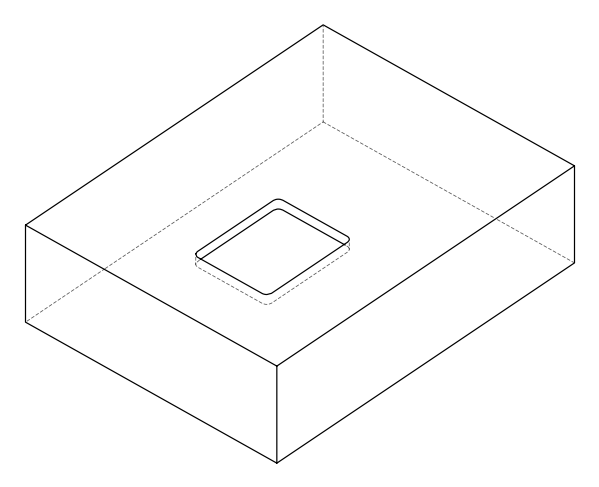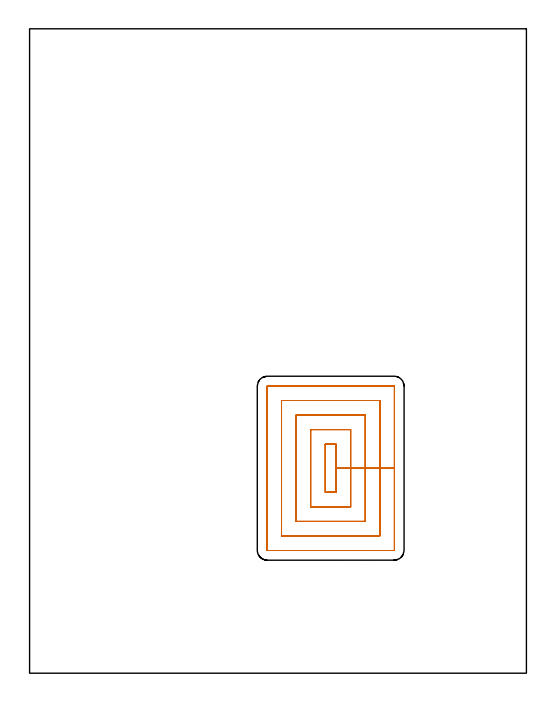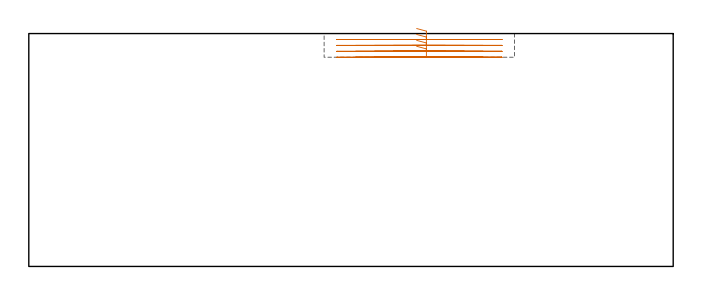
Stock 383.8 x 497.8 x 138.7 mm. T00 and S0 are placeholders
(PLAN: 1 operations, 0 tool changes, 11.6 min)
(1 MILL_RECTANGULAR_POCKET | POCKET_RECTANGULAR_STRAIGHT | UGT0201_133 | Follow Part, ap 3.75, ae 75% | 11.63 min | 226497 mm3)
(TOOL UGT0201_133 | Carbide End Mill 15.0 | D15 FL30 Z4)
(OP 1 MILL_RECTANGULAR_POCKET)
G17 G21 G94 G90
T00 M6
G54
G17 G0 G90 X230.998 Y139.8 S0 M3
G43 Z148.7 H0
Z141.7
G94 G1 X236.8 Z140.145 F250.
Y158.35 Z135.175
Y176.9 F500.
X228.4
Y139.8
X236.8
Y158.35
X248.05
Y188.15
X217.15
Y128.55
X248.05
Y158.35
X259.3
Y199.4
X205.9
Y117.3
X259.3
Y158.35
X270.55
Y210.65
X194.65
Y106.05
X270.55
Y158.35
X281.8
Y221.6
G3 X281.5 Y221.9 R0.3
G1 X183.7
G3 X183.4 Y221.6 R0.3
G1 Y95.1
G3 X183.7 Y94.8 R0.3
G1 X281.5
G3 X281.8 Y95.1 R0.3
G1 Y158.35
Y159.35
G0 X230.998 Y139.8 Z138.175
G1 X236.8 Z136.62 F250.
Y158.35 Z131.65
Y176.9 F500.
X228.4
Y139.8
X236.8
Y158.35
X248.05
Y188.15
X217.15
Y128.55
X248.05
Y158.35
X259.3
Y199.4
X205.9
Y117.3
X259.3
Y158.35
X270.55
Y210.65
X194.65
Y106.05
X270.55
Y158.35
X281.8
Y221.6
G3 X281.5 Y221.9 R0.3
G1 X183.7
G3 X183.4 Y221.6 R0.3
G1 Y95.1
G3 X183.7 Y94.8 R0.3
G1 X281.5
G3 X281.8 Y95.1 R0.3
G1 Y158.35
Y159.35
G0 X230.998 Y139.8 Z134.65
G1 X236.8 Z133.095 F250.
Y158.35 Z128.125
Y176.9 F500.
X228.4
Y139.8
X236.8
Y158.35
X248.05
Y188.15
X217.15
Y128.55
X248.05
Y158.35
X259.3
Y199.4
X205.9
Y117.3
X259.3
Y158.35
X270.55
Y210.65
X194.65
Y106.05
X270.55
Y158.35
X281.8
Y221.6
G3 X281.5 Y221.9 R0.3
G1 X183.7
G3 X183.4 Y221.6 R0.3
G1 Y95.1
G3 X183.7 Y94.8 R0.3
G1 X281.5
G3 X281.8 Y95.1 R0.3
G1 Y158.35
Y159.35
G0 X230.998 Y139.8 Z131.125
G1 X236.8 Z129.57 F250.
Y158.35 Z124.6
Y176.9 F500.
X228.4
Y139.8
X236.8
Y158.35
X248.05
Y188.15
X217.15
Y128.55
X248.05
Y158.35
X259.3
Y199.4
X205.9
Y117.3
X259.3
Y158.35
X270.55
Y210.65
X194.65
Y106.05
X270.55
Y158.35
X281.8
Y221.6
G3 X281.5 Y221.9 R0.3
G1 X183.7
G3 X183.4 Y221.6 R0.3
G1 Y95.1
G3 X183.7 Y94.8 R0.3
G1 X281.5
G3 X281.8 Y95.1 R0.3
G1 Y158.35
Y159.35
G0 Z148.7
M5
M2
